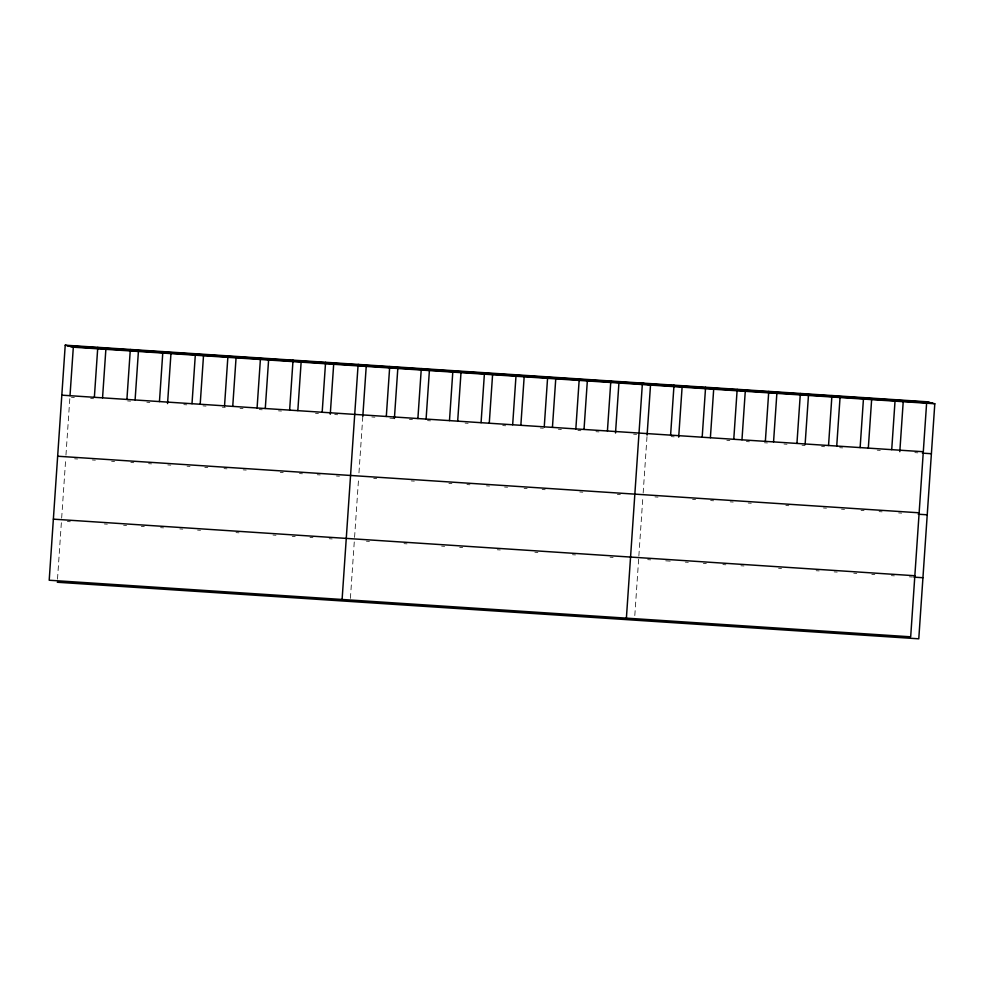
<?xml version="1.0" encoding="UTF-8"?>
<svg xmlns="http://www.w3.org/2000/svg" width="984" height="984" viewBox="0 0 984 984"><rect width="100%" height="100%" fill="white"/><g stroke="black" fill="none" stroke-linecap="round" stroke-linejoin="round"><path stroke-width="0.74" stroke-dasharray="4.92 3.69" d="M57.502 579.182L61.463 521.163M61.66 518.162L65.756 458.237M65.953 455.174L69.913 397.155M350.402 598.42L354.363 540.4M354.572 537.399L358.656 477.461M358.963 472.886L362.813 416.392M634.803 615.566L638.653 559.06M638.85 556.071L642.835 497.633M643.155 493.082L647.005 436.588M71.389 397.253L74.353 397.45M90.626 398.52L93.578 398.704M127.612 400.943L130.565 401.14M146.837 402.21L149.802 402.407M183.823 404.633L186.775 404.83M203.048 405.9L206.013 406.097M222.286 407.167L225.238 407.351M240.035 408.323L242.999 408.52M259.259 409.59L262.224 409.787M278.497 410.857L281.461 411.041M315.483 413.28L318.435 413.477M334.708 414.547L337.672 414.744M371.841 416.982L374.855 417.179M389.898 418.163L394.399 418.458M409.442 419.455L412.456 419.651M427.499 420.635L430.5 420.832M465.1 423.108L468.113 423.304M502.701 425.58L505.714 425.777M540.314 428.04L543.316 428.237M558.358 429.233L561.372 429.43M577.916 430.512L580.917 430.709M595.96 431.693L598.973 431.902M633.573 434.165L636.574 434.362M671.174 436.638L674.175 436.834M726.832 440.291L729.833 440.488M746.376 441.57L749.39 441.779M764.433 442.763L767.434 442.96M783.99 444.042L786.991 444.239M802.034 445.235L805.047 445.432M821.591 446.515L824.592 446.711M839.635 447.695L842.648 447.892M877.248 450.168L880.25 450.364M914.849 452.64L917.851 452.837M74.624 458.815L77.588 459.011M92.373 459.983L95.337 460.18M111.61 461.25L114.562 461.434M130.835 462.505L133.799 462.701M148.596 463.673L151.548 463.87M167.821 464.94L170.785 465.124M187.058 466.195L190.01 466.391M204.807 467.363L207.759 467.56M224.032 468.63L226.996 468.827M243.269 469.885L246.221 470.081M280.255 472.32L283.207 472.517M299.48 473.587L302.445 473.771M317.229 474.743L320.194 474.94M336.466 476.01L339.418 476.207M373.699 478.458L376.7 478.654M411.3 480.93L414.313 481.127M448.901 483.39L451.914 483.587M466.957 484.583L469.958 484.78M486.502 485.862L489.515 486.059M504.558 487.043L507.572 487.24M524.115 488.335L527.116 488.531M542.159 489.515L545.173 489.712M579.76 491.988L582.774 492.184M617.374 494.46L620.375 494.657M654.975 496.92L657.989 497.117M692.576 499.392L695.59 499.589M710.632 500.585L713.634 500.782M730.189 501.865L733.191 502.061M748.234 503.045L751.247 503.242M785.835 505.518L788.848 505.714M823.448 507.99L826.449 508.187M841.492 509.171L844.506 509.368M861.049 510.462L864.05 510.659M879.093 511.643L882.107 511.84M898.65 512.922L901.664 513.119M67.379 521.545L70.331 521.741M104.365 523.98L107.317 524.177M123.59 525.247L126.555 525.431M141.339 526.403L144.304 526.6M160.577 527.67L163.528 527.867M179.801 528.937L182.766 529.121M197.55 530.093L200.515 530.29M236.012 532.627L238.977 532.824M272.998 535.05L275.963 535.247M292.236 536.317L295.188 536.514M309.985 537.485L312.937 537.67M329.209 538.74L332.174 538.937M366.392 541.188L369.406 541.385M404.006 543.66L407.007 543.857M441.607 546.12L444.608 546.317M459.651 547.313L462.664 547.51M497.264 549.773L500.266 549.982M534.865 552.245L537.867 552.442M572.467 554.718L575.48 554.914M610.068 557.19L613.081 557.387M647.681 559.65L650.682 559.859M665.725 560.843L670.239 561.138M685.282 562.122L688.283 562.319M703.326 563.315L706.34 563.512M722.883 564.595L725.897 564.791M740.94 565.775L743.941 565.972M778.541 568.248L781.542 568.444M816.142 570.72L819.155 570.917M834.198 571.901L837.199 572.098M853.743 573.192L856.756 573.389M871.799 574.373L874.801 574.57M891.356 575.652L894.358 575.849M909.4 576.845L912.414 577.042"/><path stroke-width="1.48" d="M65.227 345.187L49.2 580.24L910.68 636.808L926.707 401.755L65.227 345.187L73.32 347.192L934.8 403.76L918.773 638.813L57.293 582.245M70.012 395.642L73.32 347.192M94.366 397.29L97.773 347.327M102.557 397.782L105.866 349.332M126.911 399.43L130.319 349.468M135.103 399.91L138.412 351.46M159.457 401.57L162.864 351.608M167.551 403.563L170.958 353.6M192.003 403.711L195.398 353.736M200.195 404.19L203.503 355.741M224.537 405.838L227.944 355.876M232.741 406.331L236.049 357.881M257.082 407.979L260.489 358.016M265.286 408.458L268.595 360.009M289.628 410.119L293.035 360.156M297.832 410.599L301.129 362.149M322.174 412.259L325.581 362.284M330.267 414.252L333.674 364.289M342.1 599.477L358.127 364.424L366.22 366.417L362.813 416.392M386.306 416.466L389.713 366.503M394.399 418.458L397.807 368.496M417.892 418.544L421.3 368.569M426.097 419.024L429.393 370.574M449.479 420.611L452.886 370.648M457.683 421.103L460.992 372.641M481.065 422.689L484.472 372.727M489.269 423.169L492.578 374.719M512.664 424.768L516.071 374.793M520.856 425.248L524.164 376.798M544.25 426.835L547.658 376.872M552.442 427.327L555.751 378.865M575.837 428.913L579.244 378.938M584.029 429.393L587.337 380.943M607.423 430.98L610.83 381.017M615.517 432.985L618.924 383.022M626.39 618.149L642.417 383.096L650.51 385.088L647.103 435.063M670.596 435.137L674.003 385.162M678.689 437.13L682.096 387.167M702.182 437.203L705.589 387.241M710.386 437.696L713.683 389.233M733.769 439.282L737.176 389.32M741.973 439.762L745.269 391.312M765.355 441.361L768.762 391.386M773.559 441.841L776.868 393.391M796.942 443.427L800.349 393.465M805.146 443.919L808.454 395.457M828.54 445.506L831.935 395.543M836.732 445.986L840.041 397.536M860.127 447.585L863.534 397.61M868.319 448.064L871.627 399.615M891.713 449.651L895.12 399.688M899.806 451.656L903.214 401.681M67.896 345.851L929.376 402.419M70.651 346.528L932.131 403.096M61.82 395.162L923.299 451.73M922.365 453.132L931.393 453.722M57.65 456.232L919.13 512.799M918.207 514.214L927.236 514.804M53.37 519.158L914.849 575.738M913.915 577.141L922.943 577.731M926.707 401.755L934.8 403.76"/></g></svg>
